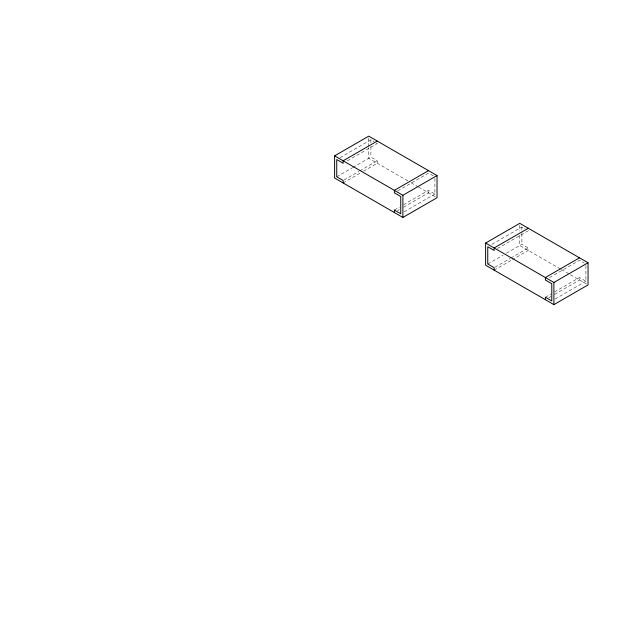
<?xml version="1.0" encoding="UTF-8"?>
<svg xmlns="http://www.w3.org/2000/svg" width="619" height="619" viewBox="0 0 619 619"><rect width="100%" height="100%" fill="white"/><g stroke="black" fill="none" stroke-linecap="round" stroke-linejoin="round"><path stroke-width="0.46" stroke-dasharray="3.1 2.32" d="M340.071 157.628L370.882 139.84L374.085 141.689M347.305 160.839L377.281 143.538L374.882 142.146M336.736 176.802L352.559 167.664M352.923 167.455L370.882 157.087L377.281 160.785L377.281 163.246L362.293 171.904M343.971 180.013L358.966 171.362M359.794 170.883L377.281 160.785M343.143 182.961L361.457 172.384M397.684 190.892L428.495 173.103L434.097 176.338M394.357 210.065L399.348 207.179M403.518 204.773L428.495 190.35L434.902 194.049L434.902 176.802M397.684 210.607L399.348 209.64M403.518 207.241L428.495 192.819L428.495 190.35M404.091 211.837L434.902 194.049M491.919 244.335L521.894 227.026L525.098 228.875M497.49 248.513L528.301 230.725L525.902 229.339M487.757 263.988L503.108 255.121M506.443 253.202L521.894 244.273L528.301 247.971L528.301 250.432L512.478 259.57M494.991 267.207L509.979 258.549M510.814 258.069L528.301 247.971M494.155 270.147L511.642 260.05M549.533 277.598L579.516 260.289L584.313 263.067M545.37 297.252L551.204 293.886M554.531 291.967L579.516 277.536L585.914 281.235L585.914 263.988M548.705 297.793L551.204 296.354M554.531 294.427L579.516 280.005L579.516 277.536M555.104 299.023L585.914 281.235M407.844 180.895L368.746 158.317L368.746 147.717M411.148 182.798L417.755 186.613M418.583 187.093L435.482 196.85M560.512 269.033L519.767 245.511L519.767 234.903M561.34 269.513L569.604 274.279M570.432 274.759L586.495 284.036M521.894 227.026L521.894 232.775M521.894 233.734L521.894 244.273M519.767 225.262L519.767 231.042M370.882 139.84L370.882 142.71M370.882 146.548L370.882 157.087M368.746 138.068L368.746 146.749"/><path stroke-width="0.93" d="M334.608 155.856L368.746 136.141L437.029 175.564L437.029 197.747L402.892 217.455L334.608 178.032L334.608 155.856L402.892 195.279L437.029 175.564M377.281 141.07L343.143 160.785L343.143 163.246L336.736 159.547L336.736 176.802L343.143 180.493L343.143 182.961M428.495 170.635L394.357 190.35L394.357 192.819L400.756 196.509L400.756 213.756L394.357 210.065L394.357 212.526M485.621 243.043L519.767 223.327L588.05 262.758L588.05 284.933L553.904 304.641L485.621 265.218L485.621 243.043L553.904 282.465L588.05 262.758M528.301 228.256L494.155 247.971L494.155 250.432L487.757 246.741L487.757 263.988L494.155 267.687L494.155 270.147M579.516 257.829L545.37 277.536L545.37 280.005L551.777 283.703L551.777 300.95L545.37 297.252L545.37 299.72M553.904 282.465L553.904 304.641M402.892 195.279L402.892 217.455"/></g></svg>
